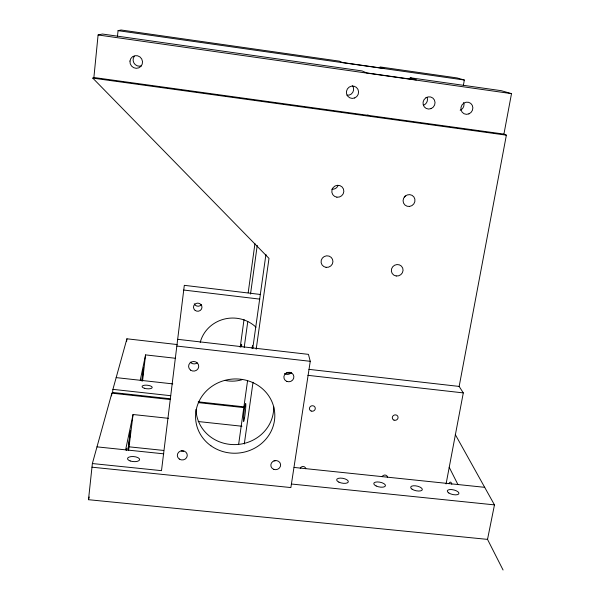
<?xml version="1.0" encoding="UTF-8"?>
<svg xmlns="http://www.w3.org/2000/svg" width="600" height="600" viewBox="0 0 600 600"><rect width="100%" height="100%" fill="white"/><g stroke="black" fill="none" stroke-linecap="round" stroke-linejoin="round"><path stroke-width="0.9" d="M126.795 450.09L126.87 448.327L126.375 450.315M256.185 349.23L268.995 258.382L92.782 78.12L93.885 77.512L98.093 34.965L102.427 34.027L362.025 70.912L366.6 72.877L416.347 79.942L410.257 77.76L409.957 79.605M141.78 380.947L143.587 367.65L142.2 380.025M117.495 36.127L118.058 30.652L121.087 30L339.322 61.14L342.555 62.528L384.36 68.49L380.062 66.945L457.11 77.94L464.325 80.025L463.35 85.552M455.287 434.55L494.467 504.885L487.522 539.385L88.492 499.695L92.37 463.545L111.863 393.165L170.43 399.57M111.562 395.903L111.863 393.165M177.12 344.543L126.922 338.798L112.913 389.355L112.575 392.46L170.295 398.775M126.615 341.498L126.922 338.798M128.587 450.457L133.05 414.518L168.413 418.32M142.53 381.067L145.575 354.892L175.297 358.26M240.202 347.325L244.028 319.507M248.183 292.763L254.94 243.645M250.515 294.075L257.243 245.355M244.192 347.46L247.778 321.525M238.635 444.412L247.553 380.79M252.067 348.525L252.458 345.757L252.743 348.532L265.95 254.34M244.298 443.978L253.028 382.23M177.675 339.315L308.438 354.36L310.26 361.312L290.873 487.567L91.98 467.19M446.07 483.967L463.298 392.895L459.158 386.423L506.37 135.165L503.925 134.093L511.507 93.637L501.308 90.698L410.257 77.76M125.618 449.857L133.05 414.518M140.243 380.28L145.575 354.892M88.492 499.695L89.205 496.995M92.37 463.545L161.498 470.655L184.312 285.33L260.392 294.465M291.42 484.013L494.467 504.885M129.322 446.85L163.733 450.45M96.99 446.865L163.785 453.84M294.09 467.438L484.688 487.327M198.195 421.53L241.935 426.24M116.167 377.61L172.785 383.888M112.913 389.355L170.708 395.7M198.218 401.835L244.77 406.928M198.315 402.623L243.862 407.603M176.85 346.058L310.26 361.312M308.933 369.353L459.158 386.423M286.493 372.907L291.142 373.433M307.89 375.33L463.298 392.895M183.735 290.032L259.845 299.13M93.885 77.512L503.925 134.093M92.782 78.12L506.37 135.165M118.058 30.652L464.325 80.025M98.093 34.965L511.507 93.637M367.83 114.93L368.498 115.41M487.433 539.205L503.062 570M449.19 467.243L457.905 484.53M241.028 346.215A7.635 0.458 -83.3 0 1 241.612 346.8M427.35 97.38A5.197 4.988 -59.8 0 1 426.037 97.373M201.397 304.642A4.17 4.005 1.3 0 1 194.235 303.795M241.92 379.763A33.172 31.553 -5.1 0 1 224.888 380.4M200.212 342.428A33.172 31.553 -5.1 0 1 223.545 319.275A33.172 31.553 -5.1 0 1 255.983 327.188M291.345 372.57A4.92 4.65 -12 0 1 284.46 373.515M275.212 460.725A4.822 4.47 -9.9 0 1 273.96 460.748M448.935 483.705A9.158 2.393 -86.1 0 1 451.815 484.268M197.22 362.903A4.98 4.718 -0.6 0 1 190.238 362.115M273.69 406.575A38.88 36.457 -6.1 0 1 235.853 444.585A38.88 36.457 -6.1 0 1 196.013 409.433M183.705 451.14A4.883 4.53 -1.9 0 1 181.192 450.877M338.01 185.692A5.812 5.692 -37.7 0 1 331.86 189.188M141.623 65.752A6.202 6.008 53.9 0 1 134.265 56.295M382.087 476.7A2.88 2.64 -18.3 0 1 387.533 477.27M300.263 468.165A2.902 2.677 -12.2 0 1 305.79 468.743M463.688 102.562A5.978 5.7 -56.9 0 1 460.192 110.243M405.353 195.907A5.805 5.595 -42.3 0 1 404.257 196.958M427.132 97.425A5.985 5.752 -58.9 0 1 423.683 105.15M352.53 85.695A6 5.857 -66.5 0 1 346.875 95.227M130.583 430.47L128.22 448.237L130.583 430.47M144.337 388.245A5.107 1.785 5.7 0 0 152.22 387.548A5.107 1.785 5.7 0 0 144.87 385.192A5.107 1.785 5.7 0 0 144.337 388.245M195.18 310.433A4.238 4.065 1.1 0 0 201.938 307.695A4.238 4.065 1.1 0 0 196.072 303.45A4.238 4.065 1.1 0 0 195.18 310.433M286.905 381.435A5.018 4.74 -12.1 0 0 293.843 376.35A5.018 4.74 -12.1 0 0 285.87 373.29A5.018 4.74 -12.1 0 0 286.905 381.435M273.81 469.357A4.92 4.553 -10 0 0 280.597 464.43A4.92 4.553 -10 0 0 272.775 461.543A4.92 4.553 -10 0 0 273.81 469.357M448.838 492.998A5.97 2.355 13.1 0 0 458.7 493.995A5.97 2.355 13.1 0 0 451.83 489.592A5.97 2.355 13.1 0 0 448.838 492.998M130.17 460.95A6.09 2.527 4.9 0 0 139.627 459.705A6.09 2.527 4.9 0 0 130.928 456.623A6.09 2.527 4.9 0 0 130.17 460.95M376.185 485.993A5.947 2.415 11.4 0 0 385.44 485.812A5.947 2.415 11.4 0 0 377.257 481.935A5.947 2.415 11.4 0 0 376.185 485.993M190.605 370.14A5.077 4.808 -0.8 0 0 198.705 366.87A5.077 4.808 -0.8 0 0 191.67 361.875A5.077 4.808 -0.8 0 0 190.605 370.14M210.855 445.732A39.66 37.117 -6.2 0 0 274.44 420.668A39.66 37.117 -6.2 0 0 220.267 381.877A39.66 37.117 -6.2 0 0 210.855 445.732M179.317 459.06A4.98 4.613 -2 0 0 187.245 455.873A4.98 4.613 -2 0 0 180.337 451.125A4.98 4.613 -2 0 0 179.317 459.06M338.88 482.13A5.94 2.445 10.5 0 0 348.3 481.965A5.94 2.445 10.5 0 0 340.305 478.103A5.94 2.445 10.5 0 0 338.88 482.13M412.08 489.195A5.955 2.393 12.3 0 0 422.018 490.2A5.955 2.393 12.3 0 0 415.403 485.805A5.955 2.393 12.3 0 0 412.08 489.195M431.085 108.615A6.202 5.955 -58.1 0 0 432.893 98.093A6.202 5.955 -58.1 0 0 423.09 102.097A6.202 5.955 -58.1 0 0 431.085 108.615M129.968 61.08A6.435 6.232 53.2 0 0 138.788 67.852A6.435 6.232 53.2 0 0 139.958 56.94A6.435 6.232 53.2 0 0 129.968 61.08M409.575 206.43A6.06 5.835 -41.5 0 0 413.888 196.935A6.06 5.835 -41.5 0 0 403.605 198.278A6.06 5.835 -41.5 0 0 409.575 206.43M336.892 197.19A6.075 5.94 -36.4 0 0 343.433 188.97A6.075 5.94 -36.4 0 0 333.12 187.605A6.075 5.94 -36.4 0 0 336.892 197.19M244.553 417.787A9.045 0.63 -83.6 0 0 245.708 403.545A9.045 0.63 -83.6 0 0 243.645 416.115A9.045 0.63 -83.6 0 0 244.553 417.787M396.225 275.993A5.947 5.678 -31.2 0 0 402.705 268.065A5.947 5.678 -31.2 0 0 392.67 266.805A5.947 5.678 -31.2 0 0 396.225 275.993M311.197 411.053A2.94 2.752 -14 0 0 315.27 408.082A2.94 2.752 -14 0 0 310.612 406.312A2.94 2.752 -14 0 0 311.197 411.053M393.99 420.135A2.917 2.708 -21 0 0 398.062 417.195A2.917 2.708 -21 0 0 393.502 415.447A2.917 2.708 -21 0 0 393.99 420.135M468.885 113.887A6.195 5.895 -56.2 0 0 470.768 103.41A6.195 5.895 -56.2 0 0 460.987 107.4A6.195 5.895 -56.2 0 0 468.885 113.887M326.1 267.353A5.97 5.775 -23 0 0 332.528 259.35A5.97 5.775 -23 0 0 322.358 258.082A5.97 5.775 -23 0 0 326.1 267.353M354.683 97.965A6.217 6.067 -65.2 0 0 356.325 87.338A6.217 6.067 -65.2 0 0 346.47 91.373A6.217 6.067 -65.2 0 0 354.683 97.965"/></g></svg>
